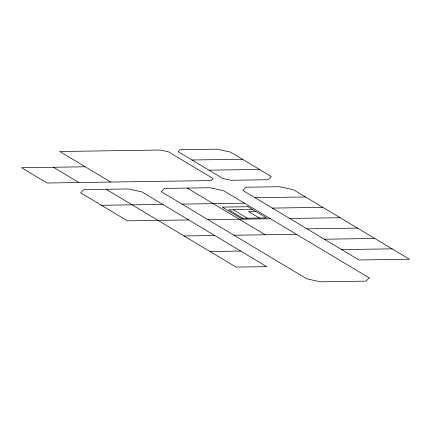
<?xml version="1.0" encoding="UTF-8"?>
<svg xmlns="http://www.w3.org/2000/svg" width="431" height="431" viewBox="0 0 431 431"><rect width="100%" height="100%" fill="white"/><g stroke="black" fill="none" stroke-linecap="round" stroke-linejoin="round"><path stroke-width="0.65" d="M191.967 159.987L222.859 178.504L231.054 180.282L267.985 179.732L271.309 176.521L230.596 152.148L216.944 149.191L180.056 149.735L178.078 151.664L191.967 159.987L242.47 159.255M85.23 166.781L21.55 167.724L47.054 182.997L211.255 180.573L213.248 178.639L168.451 151.809L160.251 150.026L59.731 151.518L110.756 182.054M208.96 170.175L259.467 169.431M254.985 197.71L305.466 196.972M101.42 205.28L162.756 204.38M182.001 204.111L244.447 203.19M272.317 208.087L322.803 207.349M252.507 209.493L228.796 209.838L242.879 218.269M255.648 211.373L248.439 211.481L259.376 218.021M188.73 219.934L127.42 220.839L80.608 192.819L83.937 189.608L128.287 188.95L141.939 191.908L266.697 266.638L236.053 267.096L106.128 189.279M207.99 219.675L270.447 218.759M289.648 218.463L340.124 217.725L409.45 259.225L358.969 259.963L242.815 190.421L246.139 187.21L279.627 186.72L293.279 189.672L340.124 217.725M306.98 228.839L357.455 228.101M184.059 235.951L214.708 235.498M233.979 235.24L296.463 234.329M324.311 239.216L374.787 238.478M210.048 251.521L240.692 251.063M341.638 249.587L392.108 248.854M233.284 209.773L247.356 218.199M187.221 188.078L265.221 234.782M53.396 167.25L78.9 182.523M369.275 277.925L365.951 281.141L320.432 281.809L306.78 278.841L161.156 191.623L164.523 188.417L209.924 187.744L223.592 190.707L369.275 277.925M247.89 206.729L222.202 207.106L240.897 218.296L266.584 217.919L247.89 206.729"/></g></svg>
